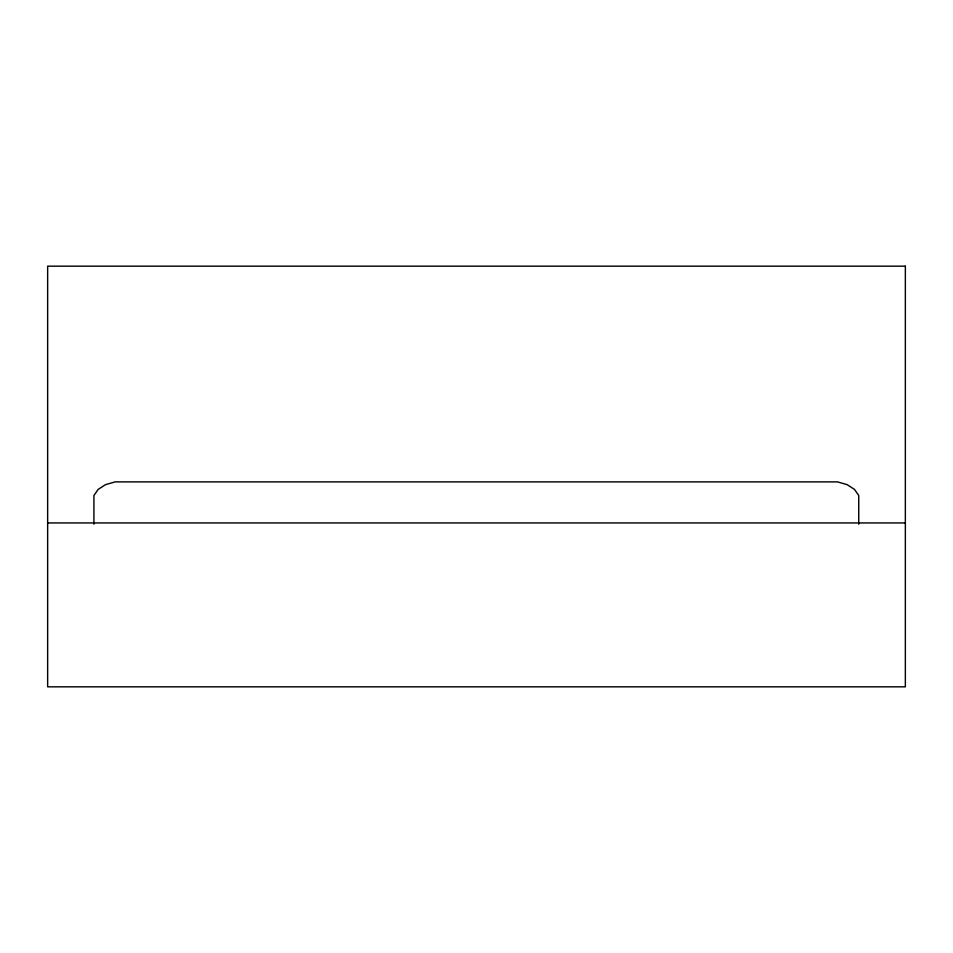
<?xml version="1.0" encoding="UTF-8"?>
<svg xmlns="http://www.w3.org/2000/svg" width="953" height="953" viewBox="0 0 953 953"><rect width="100%" height="100%" fill="white"/><g stroke="black" fill="none" stroke-linecap="round" stroke-linejoin="round"><path stroke-width="1.43" d="M47.65 522.935L905.35 522.935M858.748 524.233L858.748 495.536L854.496 489.389L847.074 484.624L837.496 481.884L115.158 481.884L105.58 484.624L98.171 489.389L93.918 495.536L93.918 524.233M905.35 266.173L47.65 266.173L47.65 686.827L905.35 686.827L905.35 266.173"/></g></svg>
